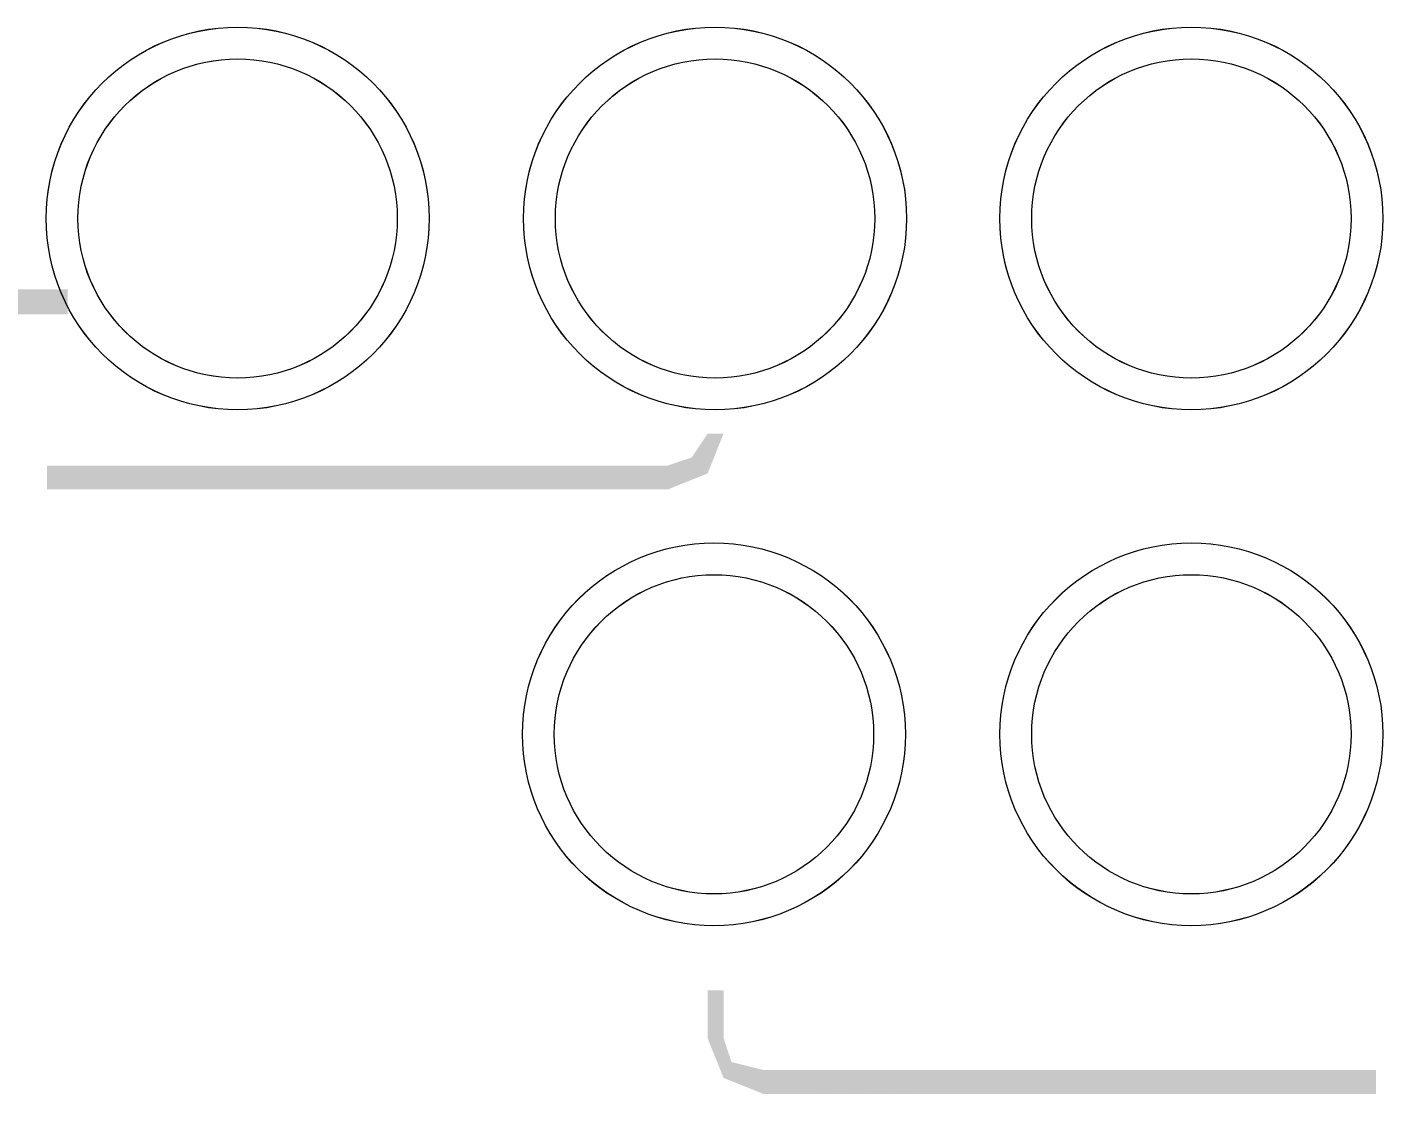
# Model space of a CAD drawing. Header units: millimetres. Extents: x 4134 to 7422, y 1400 to 3585.
# Drawn here: x 5746 to 5760.41, y 3345.34 to 3356.68 of the extents above; entities that cross this region are included whole.
import ezdxf

# ---------------------------------------------------------------- set-up
doc = ezdxf.new("R2010")
doc.units = ezdxf.units.MM
doc.layers.add('000-PI-Oprema', color=30, linetype='Continuous', lineweight=5)
doc.styles.add('Arial$001H0', font='arial.ttf')

# ---------------------------------------------------------------- blocks, each defined once
blk = doc.blocks.new('westermo switch - SDI-862-SM-SC30')
at = {"layer": '000-PI-Oprema', "linetype": 'ByBlock', "lineweight": 0}
for points in [[(27.91837832235615, -10.81940626219875), (27.74949372388073, -11.07227171875275), (28.08818578935461, -10.81940626219875)], [(27.91841301810928, -10.81973547993039), (27.74952841963386, -11.07260093648438), (28.08822048510774, -10.81973547993039)], [(27.74976251626504, -11.07276650797576), (27.91864711474045, -11.24257397497422), (28.08753171318676, -10.81990105142904)], [(27.74979721201817, -11.07309572570739), (27.91868181049358, -11.24290319270585), (28.08756640893989, -10.82023026916067)], [(27.49561368816649, -11.15748278401588), (27.9182866254414, -11.24238651751511), (27.74940202699509, -11.07257905051665)], [(27.49564838391962, -11.15781200174752), (27.91832132119453, -11.24271573524675), (27.74943672274821, -11.07290826824828)], [(20.89996718341717, -11.15748278401588), (20.89996718341717, -11.41127112284448), (27.49569509871071, -11.15748278401588)], [(20.89996718341717, -11.41163161214354), (27.49569509871071, -11.41163161214354), (27.49569509871071, -11.15784327330766)], [(20.9000018791703, -11.15781200174752), (20.9000018791703, -11.41160034057611), (27.49572979446384, -11.15781200174752)], [(20.9000018791703, -11.41196082987517), (27.49572979446384, -11.41196082987517), (27.49572979446384, -11.15817249103929)], [(27.49561368816649, -11.41163161214354), (27.9182866254414, -11.24182414514507), (27.49561368816649, -11.15784327330766)], [(27.49564838391962, -11.41196082987517), (27.91832132119453, -11.24215336287671), (27.49564838391962, -11.15817249103929)], [(27.91837832235615, -17.24562021483871), (28.08818578935461, -17.24562021483871), (27.91837832235615, -16.73804353717424)], [(27.91837832235615, -16.7381111409486), (28.08818578935461, -17.24568781862035), (28.08818578935461, -16.7381111409486)], [(27.91841301810928, -17.24594943257034), (28.08822048510774, -17.24594943257034), (27.91841301810928, -16.73837275490587)], [(27.91841301810928, -16.73844035868024), (28.08822048510774, -17.24601703635199), (28.08822048510774, -16.73844035868024)], [(27.91837832235615, -17.24562021483871), (28.08818578935461, -17.66829315213545), (28.08818578935461, -17.24562021483871)], [(27.91841301810928, -17.24594943257034), (28.08822048510774, -17.66862236986708), (28.08822048510774, -17.24594943257034)], [(28.08781087442185, -17.66835668537533), (28.17271460793563, -17.49947208692174), (28.08781087442185, -17.24568374809314)], [(28.08784557017498, -17.66868590310696), (28.17274930368876, -17.49980130465337), (28.08784557017498, -17.24601296582478)], [(28.08781087442185, -17.66835668537533), (28.51048381172586, -17.83816415238107), (28.17271460793563, -17.49947208692174)], [(28.08784557017498, -17.66868590310696), (28.51051850747899, -17.8384933701127), (28.17274930368876, -17.49980130465337)], [(28.51057550864061, -17.83784556478349), (28.51057550864061, -17.58405722594034), (28.17280631168978, -17.50007636785449)], [(28.51061020439374, -17.83817478251513), (28.51061020439374, -17.58438644367197), (28.17284100744291, -17.50040558558612)], [(28.51057550864061, -17.58364040934248), (28.51057550864061, -17.83742874817108), (35.02047688374296, -17.58364040934248)], [(28.51057550864061, -17.83784556478349), (35.02047688374296, -17.83784556478349), (35.02047688374296, -17.58405722594034)], [(28.51061020439374, -17.58396962707411), (28.51061020439374, -17.83775796590271), (35.02051157949609, -17.58396962707411)], [(28.51061020439374, -17.83817478251513), (35.02051157949609, -17.83817478251513), (35.02051157949609, -17.58438644367197)]]:
    blk.add_hatch(color=0, dxfattribs=at).paths.add_polyline_path(points)
at = {"layer": '000-PI-Oprema', "color": 0, "linetype": 'ByBlock', "lineweight": 0, "ltscale": 0.25}
for centre, radius in [((22.92470266246528, -8.53098981603398), 2.034654665596243), ((22.92473735821841, -8.531319033765612), 2.034654665596243), ((27.99783583062526, -8.530985316618171), 2.034654665596243), ((27.99787052637839, -8.531314534349804), 2.034654665596243), ((33.05943510959332, -8.531045840947627), 2.034654665596243), ((33.05946980534645, -8.53137505867926), 2.034654665596243), ((22.92470266246528, -8.53098981603398), 1.696692265721726), ((22.92473735821841, -8.531319033765612), 1.696692265721726), ((27.99783583062526, -8.530985316618171), 1.696692265721726), ((27.99787052637839, -8.531314534349804), 1.696692265721726), ((33.05943510959332, -8.531045840947627), 1.696692265721726), ((33.05946980534645, -8.53137505867926), 1.696692265721726), ((27.98603060962341, -14.01525069187119), 2.034654665596243), ((27.98606530537654, -14.01557990960282), 2.034654665596243), ((33.05941360078577, -14.01526408395512), 2.034654665596243), ((33.0594482965389, -14.01559330168675), 2.034654665596243), ((27.98603060962341, -14.01525069187119), 1.696692265721726), ((27.98606530537654, -14.01557990960282), 1.696692265721726), ((33.05941360078577, -14.01526408395512), 1.696692265721726), ((33.0594482965389, -14.01559330168675), 1.696692265721726)]:
    blk.add_circle(centre, radius, dxfattribs=at)
at = {"layer": '000-PI-Oprema', "color": 0, "linetype": 'ByBlock', "lineweight": 0, "style": 'Arial$001H0'}
for p in [(19.38051673700102, -9.55097825541452), (19.38055143275415, -9.551307473146153)]:
    blk.add_text('1', height=2.4534, dxfattribs=at).set_placement(p)

msp = doc.modelspace()

# ---------------------------------------------------------------- block references
at = {"layer": '000-PI-Oprema', "color": 0, "linetype": 'ByBlock', "lineweight": 0}
msp.add_blockref('westermo switch - SDI-862-SM-SC30', (5725.311070087227, 3363.176600865101), dxfattribs=at)

doc.saveas('drawing.dxf')
